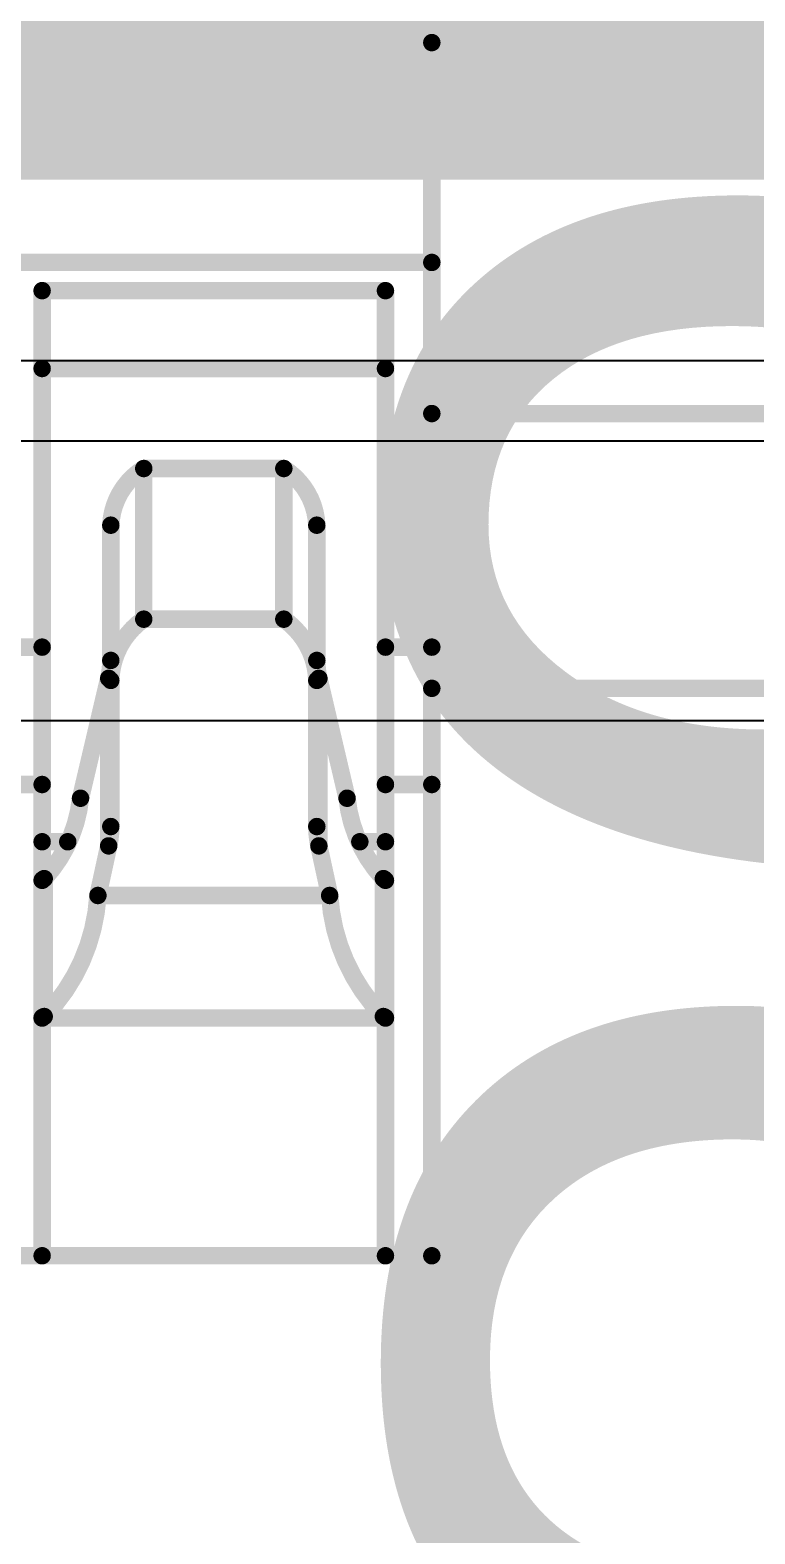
# Model space of a CAD drawing. Header units: inches. Extents: x -11 to 5433, y -4 to 5447.
# Drawn here: x 11.621 to 12.149, y 27.449 to 28.544 of the extents above; entities that cross this region are included whole.
import ezdxf

# ---------------------------------------------------------------- set-up
doc = ezdxf.new("R2010")
doc.units = ezdxf.units.IN
for name, color, linetype in [('Bottom Layer', 5, 'Continuous'), ('Bottom Overlay', 54, 'Continuous'), ('Mechanical 4', 56, 'Continuous'), ('Power', 76, 'Continuous'), ('Top Layer', 1, 'Continuous'), ('Top Paste', 8, 'Continuous'), ('Top Solder', 216, 'Continuous')]:
    doc.layers.add(name, color=color, linetype=linetype)
doc.styles.add('Arial', font='', dxfattribs={"height": 0.2})
doc.styles.get('Arial').set_extended_font_data('Arial')

# ---------------------------------------------------------------- blocks, each defined once
blk = doc.blocks.new('QTH_030_01_L_D_A_K_TR_157')
at = {"layer": 'Top Layer'}
blk.add_hatch(color=1, dxfattribs=at).paths.add_polyline_path([(0.8249996199999998, 0.32000063), (5.52500038, 0.32000063), (5.52500038, -0.32000063), (0.8249996199999998, -0.32000063)])
at = {"layer": 'Top Paste'}
blk.add_hatch(color=8, dxfattribs=at).paths.add_polyline_path([(0.8249996199999998, 0.32000063), (5.52500038, 0.32000063), (5.52500038, -0.32000063), (0.8249996199999998, -0.32000063)])
at = {"layer": 'Top Solder'}
blk.add_hatch(color=216, dxfattribs=at).paths.add_polyline_path([(0.7233996199999999, 0.42160063), (5.62660038, 0.42160063), (5.62660038, -0.42160063), (0.7233996199999999, -0.42160063)])

msp = doc.modelspace()

# ---------------------------------------------------------------- linework, layer by layer
at = {"layer": 'Bottom Layer'}
msp.add_line((10.23210044, 28.30366704), (14.78538318, 28.30366704), dxfattribs=at)
msp.add_lwpolyline([(10.13555758, 28.53674506, 0.2032, 0.2032, 0), (14.88192604, 28.53674506, 0.2032, 0.2032, 0)], format="xyseb", dxfattribs=at)
at = {"layer": 'Mechanical 4'}
for points in [[(11.5961541, 28.53494674, 0.0127, 0.0127, 0), (11.9136541, 28.53494674, 0.0127, 0.0127, 0)], [(11.9136541, 28.06494514, 0.0127, 0.0127, 0), (11.9136541, 28.53494674, 0.0127, 0.0127, 0)], [(11.5961541, 28.37494452, 0.0127, 0.0127, 0), (11.9136541, 28.37494452, 0.0127, 0.0127, 0)], [(11.62990562, 27.65194622, 0.0127, 0.0127, 0), (11.62990562, 28.35440862, 0.0127, 0.0127, 0)], [(11.62990562, 28.35440862, 0.0127, 0.0127, 0), (11.87990512, 28.35440862, 0.0127, 0.0127, 0)], [(11.87990512, 27.65194622, 0.0127, 0.0127, 0), (11.87990512, 28.35440862, 0.0127, 0.0127, 0)], [(11.62990562, 28.29773868, 0.0127, 0.0127, 0), (11.87990512, 28.29773868, 0.0127, 0.0127, 0)], [(11.9136541, 28.26494474, 0.0127, 0.0127, 0), (12.2311541, 28.26494474, 0.0127, 0.0127, 0)], [(11.67990552, 28.18369522, 0.0127, 0.0127, -0.2473774344944057), (11.7039136, 28.22494482, 0.0127, 0.0127, 0)], [(11.70391614, 28.22494482, 0.0127, 0.0127, 0), (11.8058946, 28.22494482, 0.0127, 0.0127, 0)], [(11.70391614, 28.11528286, 0.0127, 0.0127, 0), (11.70391614, 28.22494482, 0.0127, 0.0127, 0)], [(11.8058946, 28.11528286, 0.0127, 0.0127, 0), (11.8058946, 28.22494482, 0.0127, 0.0127, 0)], [(11.80589714, 28.22494482, 0.0127, 0.0127, -0.2473774344948686), (11.82990522, 28.18369522, 0.0127, 0.0127, 0)], [(11.67990552, 27.96434844, 0.0127, 0.0127, 0), (11.67990552, 28.18369522, 0.0127, 0.0127, 0)], [(11.82990522, 27.96434844, 0.0127, 0.0127, 0), (11.82990522, 28.18369522, 0.0127, 0.0127, 0)], [(11.67990552, 28.07071348, 0.0127, 0.0127, -0.2374800627721871), (11.7039136, 28.1152854, 0.0127, 0.0127, 0)], [(11.70391614, 28.11528286, 0.0127, 0.0127, 0), (11.8058946, 28.11528286, 0.0127, 0.0127, 0)], [(11.80589714, 28.1152854, 0.0127, 0.0127, -0.2374800627721868), (11.82990522, 28.07071348, 0.0127, 0.0127, 0)], [(11.5961541, 28.09494508, 0.0127, 0.0127, 0), (11.62990562, 28.09494508, 0.0127, 0.0127, 0)], [(11.87990512, 28.09494508, 0.0127, 0.0127, 0), (11.9136541, 28.09494508, 0.0127, 0.0127, 0)], [(11.67990552, 28.08525752, 0.0127, 0.0127, -0.05786385222271111), (11.6783866, 28.07223494, 0.0127, 0.0127, 0)], [(11.83142414, 28.07223494, 0.0127, 0.0127, -0.057863852222711), (11.82990522, 28.08525752, 0.0127, 0.0127, 0)], [(11.6578634, 27.9849453, 0.0127, 0.0127, 0), (11.6783866, 28.07223494, 0.0127, 0.0127, 0)], [(11.6783866, 27.95027684, 0.0127, 0.0127, 0), (11.6783866, 28.07223494, 0.0127, 0.0127, 0)], [(11.83142414, 28.07223494, 0.0127, 0.0127, 0), (11.8519448, 27.9849453, 0.0127, 0.0127, 0)], [(11.83142414, 27.95027684, 0.0127, 0.0127, 0), (11.83142414, 28.07223494, 0.0127, 0.0127, 0)], [(11.9136541, 28.06494514, 0.0127, 0.0127, 0), (12.2311541, 28.06494514, 0.0127, 0.0127, 0)], [(11.9136541, 27.65194622, 0.0127, 0.0127, 0), (11.9136541, 28.06494514, 0.0127, 0.0127, 0)], [(11.5961541, 27.99494528, 0.0127, 0.0127, 0), (11.62990562, 27.99494528, 0.0127, 0.0127, 0)], [(11.87990512, 27.99494528, 0.0127, 0.0127, 0), (11.9136541, 27.99494528, 0.0127, 0.0127, 0)], [(11.65786594, 27.98494784, 0.0127, 0.0127, -0.1625906327552088), (11.63142454, 27.92645418, 0.0127, 0.0127, 0)], [(11.8783862, 27.92645418, 0.0127, 0.0127, -0.1625906327552086), (11.8519448, 27.98494784, 0.0127, 0.0127, 0)], [(11.67990552, 27.96434844, 0.0127, 0.0127, -0.05365793627864512), (11.6783866, 27.95027684, 0.0127, 0.0127, 0)], [(11.83142414, 27.95027684, 0.0127, 0.0127, -0.05365793627864524), (11.82990522, 27.96434844, 0.0127, 0.0127, 0)], [(11.62990562, 27.95328166, 0.0127, 0.0127, 0), (11.648567, 27.95328166, 0.0127, 0.0127, 0)], [(11.67053292, 27.91417836, 0.0127, 0.0127, 0), (11.6783866, 27.95027684, 0.0127, 0.0127, 0)], [(11.83142414, 27.95027684, 0.0127, 0.0127, 0), (11.83927782, 27.91417836, 0.0127, 0.0127, 0)], [(11.86124374, 27.95328166, 0.0127, 0.0127, 0), (11.87990512, 27.95328166, 0.0127, 0.0127, 0)], [(11.62990562, 27.92521466, 0.0127, 0.0127, -0.01102176067056768), (11.62994118, 27.92530102, 0.0127, 0.0127, 0)], [(11.62994118, 27.92530102, 0.0127, 0.0127, -0.02840440602208726), (11.6299869, 27.92538992, 0.0127, 0.0127, 0)], [(11.6299869, 27.92538992, 0.0127, 0.0127, -0.03504147043388531), (11.63005294, 27.92548644, 0.0127, 0.0127, 0)], [(11.63005294, 27.92548644, 0.0127, 0.0127, -0.03231858309736949), (11.630152, 27.92559312, 0.0127, 0.0127, 0)], [(11.630152, 27.92559312, 0.0127, 0.0127, -0.02446223686181788), (11.63028916, 27.9257125, 0.0127, 0.0127, 0)], [(11.6302917, 27.92570996, 0.0127, 0.0127, -0.01372918955288735), (11.6304695, 27.92584458, 0.0127, 0.0127, 0)], [(11.6304695, 27.92584458, 0.0127, 0.0127, -0.008119992714119369), (11.63068032, 27.92598681999999, 0.0127, 0.0127, 0)], [(11.63067778, 27.92598936, 0.0127, 0.0127, -0.004820635665111384), (11.630914, 27.92613922, 0.0127, 0.0127, 0)], [(11.630914, 27.92613922, 0.0127, 0.0127, 0), (11.63142454, 27.92645418, 0.0127, 0.0127, 0)], [(11.63142454, 27.82607592, 0.0127, 0.0127, 0), (11.63142454, 27.92645418, 0.0127, 0.0127, 0)], [(11.8783862, 27.92645418, 0.0127, 0.0127, 0), (11.8786529, 27.92629415999999, 0.0127, 0.0127, 0)], [(11.8783862, 27.82607592, 0.0127, 0.0127, 0), (11.8783862, 27.92645418, 0.0127, 0.0127, 0)], [(11.8786529, 27.92629415999999, 0.0127, 0.0127, 0), (11.87891198, 27.92613414, 0.0127, 0.0127, 0)], [(11.87890944, 27.9261316, 0.0127, 0.0127, -0.00605485783720522), (11.8791482, 27.92598174, 0.0127, 0.0127, 0)], [(11.87915074, 27.92598428, 0.0127, 0.0127, -0.0107369691849566), (11.87935648, 27.92584204, 0.0127, 0.0127, 0)], [(11.87935648, 27.9258395, 0.0127, 0.0127, -0.01856237095860001), (11.87952158, 27.9257125, 0.0127, 0.0127, 0)], [(11.87952158, 27.92571504, 0.0127, 0.0127, -0.02338621051051682), (11.87964604, 27.9255982, 0.0127, 0.0127, 0)], [(11.87964604, 27.92559566, 0.0127, 0.0127, -0.0543214512073207), (11.87980606, 27.925395, 0.0127, 0.0127, 0)], [(11.8798086, 27.92539754, 0.0127, 0.0127, -0.02859688060194416), (11.87990766, 27.92521466, 0.0127, 0.0127, 0)], [(11.67053292, 27.91418089999999, 0.0127, 0.0127, -0.1798939642534223), (11.63142454, 27.82607592, 0.0127, 0.0127, 0)], [(11.67053292, 27.91417836, 0.0127, 0.0127, 0), (11.83927782, 27.91417836, 0.0127, 0.0127, 0)], [(11.8783862, 27.82607592, 0.0127, 0.0127, -0.1798939642534224), (11.83927782, 27.91418089999999, 0.0127, 0.0127, 0)], [(11.62990562, 27.82514628, 0.0127, 0.0127, -0.01323430943087629), (11.62994118, 27.82521232, 0.0127, 0.0127, 0)], [(11.62990562, 27.82494561999999, 0.0127, 0.0127, 0), (11.87990512, 27.82494561999999, 0.0127, 0.0127, 0)], [(11.62994118, 27.82521232, 0.0127, 0.0127, -0.03268862862785447), (11.6299869, 27.8252809, 0.0127, 0.0127, 0)], [(11.6299869, 27.82527582, 0.0127, 0.0127, -0.03744583010862621), (11.63005294, 27.82534948, 0.0127, 0.0127, 0)], [(11.63005294, 27.82534948, 0.0127, 0.0127, -0.0318812047521757), (11.630152, 27.82542822, 0.0127, 0.0127, 0)], [(11.63014946, 27.82543076, 0.0127, 0.0127, -0.02261994766114903), (11.63028916, 27.8255222, 0.0127, 0.0127, 0)], [(11.63028916, 27.82551966, 0.0127, 0.0127, -0.01220889243166016), (11.63046696, 27.82561872, 0.0127, 0.0127, 0)], [(11.63046696, 27.82561872, 0.0127, 0.0127, -0.007070305402933151), (11.63067778, 27.8257254, 0.0127, 0.0127, 0)], [(11.63067778, 27.8257254, 0.0127, 0.0127, 0), (11.630914, 27.8258397, 0.0127, 0.0127, 0)], [(11.630914, 27.8258397, 0.0127, 0.0127, 0), (11.63142454, 27.82607592, 0.0127, 0.0127, 0)], [(11.8783862, 27.82607592, 0.0127, 0.0127, 0), (11.8786529, 27.825954, 0.0127, 0.0127, 0)], [(11.8786529, 27.825954, 0.0127, 0.0127, 0), (11.87891198, 27.82583716, 0.0127, 0.0127, 0)], [(11.87891198, 27.82583716, 0.0127, 0.0127, -0.005205334039839741), (11.87915074, 27.8257254, 0.0127, 0.0127, 0)], [(11.8791482, 27.82572286, 0.0127, 0.0127, -0.009375622352457789), (11.87935394, 27.82561618, 0.0127, 0.0127, 0)], [(11.87935394, 27.82561618, 0.0127, 0.0127, -0.01668702490825439), (11.87952158, 27.82551966, 0.0127, 0.0127, 0)], [(11.87952158, 27.82551966, 0.0127, 0.0127, -0.02199391692791018), (11.87964604, 27.8254333, 0.0127, 0.0127, 0)], [(11.8796435, 27.8254333, 0.0127, 0.0127, -0.02675089189685459), (11.87973748, 27.82535456, 0.0127, 0.0127, 0)], [(11.87974002, 27.82535456, 0.0127, 0.0127, -0.02828763816001666), (11.8798086, 27.82528344, 0.0127, 0.0127, 0)], [(11.8798086, 27.82528344, 0.0127, 0.0127, -0.03260546149073628), (11.87990512, 27.82514628, 0.0127, 0.0127, 0)], [(11.5961541, 27.65194622, 0.0127, 0.0127, 0), (11.9136541, 27.65194622, 0.0127, 0.0127, 0)]]:
    msp.add_lwpolyline(points, format="xyseb", dxfattribs=at)
for points in [[(11.9104791, 28.53494674, 0.00635, 0.00635, 1), (11.9168291, 28.53494674, 0.00635, 0.00635, 1)], [(11.9104791, 28.53494674, 0.00635, 0.00635, 1), (11.9168291, 28.53494674, 0.00635, 0.00635, 1)], [(11.9104791, 28.37494452, 0.00635, 0.00635, 1), (11.9168291, 28.37494452, 0.00635, 0.00635, 1)], [(11.62673062, 28.35440862, 0.00635, 0.00635, 1), (11.63308062, 28.35440862, 0.00635, 0.00635, 1)], [(11.62673062, 28.35440862, 0.00635, 0.00635, 1), (11.63308062, 28.35440862, 0.00635, 0.00635, 1)], [(11.87673012, 28.35440862, 0.00635, 0.00635, 1), (11.88308012, 28.35440862, 0.00635, 0.00635, 1)], [(11.87673012, 28.35440862, 0.00635, 0.00635, 1), (11.88308012, 28.35440862, 0.00635, 0.00635, 1)], [(11.62673062, 28.29773868, 0.00635, 0.00635, 1), (11.63308062, 28.29773868, 0.00635, 0.00635, 1)], [(11.87673012, 28.29773868, 0.00635, 0.00635, 1), (11.88308012, 28.29773868, 0.00635, 0.00635, 1)], [(11.9104791, 28.26494474, 0.00635, 0.00635, 1), (11.9168291, 28.26494474, 0.00635, 0.00635, 1)], [(11.7007386, 28.22494482, 0.00635, 0.00635, 1), (11.7070886, 28.22494482, 0.00635, 0.00635, 1)], [(11.70074114, 28.22494482, 0.00635, 0.00635, 1), (11.70709114, 28.22494482, 0.00635, 0.00635, 1)], [(11.70074114, 28.22494482, 0.00635, 0.00635, 1), (11.70709114, 28.22494482, 0.00635, 0.00635, 1)], [(11.8027196, 28.22494482, 0.00635, 0.00635, 1), (11.8090696, 28.22494482, 0.00635, 0.00635, 1)], [(11.8027196, 28.22494482, 0.00635, 0.00635, 1), (11.8090696, 28.22494482, 0.00635, 0.00635, 1)], [(11.80272214, 28.22494482, 0.00635, 0.00635, 1), (11.80907214, 28.22494482, 0.00635, 0.00635, 1)], [(11.67673052, 28.18369522, 0.00635, 0.00635, 1), (11.68308052, 28.18369522, 0.00635, 0.00635, 1)], [(11.67673052, 28.18369522, 0.00635, 0.00635, 1), (11.68308052, 28.18369522, 0.00635, 0.00635, 1)], [(11.82673022, 28.18369522, 0.00635, 0.00635, 1), (11.83308022, 28.18369522, 0.00635, 0.00635, 1)], [(11.82673022, 28.18369522, 0.00635, 0.00635, 1), (11.83308022, 28.18369522, 0.00635, 0.00635, 1)], [(11.7007386, 28.1152854, 0.00635, 0.00635, 1), (11.7070886, 28.1152854, 0.00635, 0.00635, 1)], [(11.70074114, 28.11528286, 0.00635, 0.00635, 1), (11.70709114, 28.11528286, 0.00635, 0.00635, 1)], [(11.70074114, 28.11528286, 0.00635, 0.00635, 1), (11.70709114, 28.11528286, 0.00635, 0.00635, 1)], [(11.8027196, 28.11528286, 0.00635, 0.00635, 1), (11.8090696, 28.11528286, 0.00635, 0.00635, 1)], [(11.8027196, 28.11528286, 0.00635, 0.00635, 1), (11.8090696, 28.11528286, 0.00635, 0.00635, 1)], [(11.80272214, 28.1152854, 0.00635, 0.00635, 1), (11.80907214, 28.1152854, 0.00635, 0.00635, 1)], [(11.62673062, 28.09494508, 0.00635, 0.00635, 1), (11.63308062, 28.09494508, 0.00635, 0.00635, 1)], [(11.87673012, 28.09494508, 0.00635, 0.00635, 1), (11.88308012, 28.09494508, 0.00635, 0.00635, 1)], [(11.9104791, 28.09494508, 0.00635, 0.00635, 1), (11.9168291, 28.09494508, 0.00635, 0.00635, 1)], [(11.67673052, 28.08525752, 0.00635, 0.00635, 1), (11.68308052, 28.08525752, 0.00635, 0.00635, 1)], [(11.82673022, 28.08525752, 0.00635, 0.00635, 1), (11.83308022, 28.08525752, 0.00635, 0.00635, 1)], [(11.6752116, 28.07223494, 0.00635, 0.00635, 1), (11.6815616, 28.07223494, 0.00635, 0.00635, 1)], [(11.6752116, 28.07223494, 0.00635, 0.00635, 1), (11.6815616, 28.07223494, 0.00635, 0.00635, 1)], [(11.6752116, 28.07223494, 0.00635, 0.00635, 1), (11.6815616, 28.07223494, 0.00635, 0.00635, 1)], [(11.67673052, 28.07071348, 0.00635, 0.00635, 1), (11.68308052, 28.07071348, 0.00635, 0.00635, 1)], [(11.82673022, 28.07071348, 0.00635, 0.00635, 1), (11.83308022, 28.07071348, 0.00635, 0.00635, 1)], [(11.82824914, 28.07223494, 0.00635, 0.00635, 1), (11.83459914, 28.07223494, 0.00635, 0.00635, 1)], [(11.82824914, 28.07223494, 0.00635, 0.00635, 1), (11.83459914, 28.07223494, 0.00635, 0.00635, 1)], [(11.82824914, 28.07223494, 0.00635, 0.00635, 1), (11.83459914, 28.07223494, 0.00635, 0.00635, 1)], [(11.9104791, 28.06494514, 0.00635, 0.00635, 1), (11.9168291, 28.06494514, 0.00635, 0.00635, 1)], [(11.9104791, 28.06494514, 0.00635, 0.00635, 1), (11.9168291, 28.06494514, 0.00635, 0.00635, 1)], [(11.9104791, 28.06494514, 0.00635, 0.00635, 1), (11.9168291, 28.06494514, 0.00635, 0.00635, 1)], [(11.62673062, 27.99494528, 0.00635, 0.00635, 1), (11.63308062, 27.99494528, 0.00635, 0.00635, 1)], [(11.87673012, 27.99494528, 0.00635, 0.00635, 1), (11.88308012, 27.99494528, 0.00635, 0.00635, 1)], [(11.9104791, 27.99494528, 0.00635, 0.00635, 1), (11.9168291, 27.99494528, 0.00635, 0.00635, 1)], [(11.6546884, 27.9849453, 0.00635, 0.00635, 1), (11.6610384, 27.9849453, 0.00635, 0.00635, 1)], [(11.65469094, 27.98494784, 0.00635, 0.00635, 1), (11.66104094, 27.98494784, 0.00635, 0.00635, 1)], [(11.8487698, 27.98494784, 0.00635, 0.00635, 1), (11.8551198, 27.98494784, 0.00635, 0.00635, 1)], [(11.8487698, 27.9849453, 0.00635, 0.00635, 1), (11.8551198, 27.9849453, 0.00635, 0.00635, 1)], [(11.67673052, 27.96434844, 0.00635, 0.00635, 1), (11.68308052, 27.96434844, 0.00635, 0.00635, 1)], [(11.67673052, 27.96434844, 0.00635, 0.00635, 1), (11.68308052, 27.96434844, 0.00635, 0.00635, 1)], [(11.82673022, 27.96434844, 0.00635, 0.00635, 1), (11.83308022, 27.96434844, 0.00635, 0.00635, 1)], [(11.82673022, 27.96434844, 0.00635, 0.00635, 1), (11.83308022, 27.96434844, 0.00635, 0.00635, 1)], [(11.62673062, 27.95328166, 0.00635, 0.00635, 1), (11.63308062, 27.95328166, 0.00635, 0.00635, 1)], [(11.645392, 27.95328166, 0.00635, 0.00635, 1), (11.651742, 27.95328166, 0.00635, 0.00635, 1)], [(11.6752116, 27.95027684, 0.00635, 0.00635, 1), (11.6815616, 27.95027684, 0.00635, 0.00635, 1)], [(11.6752116, 27.95027684, 0.00635, 0.00635, 1), (11.6815616, 27.95027684, 0.00635, 0.00635, 1)], [(11.6752116, 27.95027684, 0.00635, 0.00635, 1), (11.6815616, 27.95027684, 0.00635, 0.00635, 1)], [(11.82824914, 27.95027684, 0.00635, 0.00635, 1), (11.83459914, 27.95027684, 0.00635, 0.00635, 1)], [(11.82824914, 27.95027684, 0.00635, 0.00635, 1), (11.83459914, 27.95027684, 0.00635, 0.00635, 1)], [(11.82824914, 27.95027684, 0.00635, 0.00635, 1), (11.83459914, 27.95027684, 0.00635, 0.00635, 1)], [(11.85806874, 27.95328166, 0.00635, 0.00635, 1), (11.86441874, 27.95328166, 0.00635, 0.00635, 1)], [(11.87673012, 27.95328166, 0.00635, 0.00635, 1), (11.88308012, 27.95328166, 0.00635, 0.00635, 1)], [(11.62673062, 27.92521466, 0.00635, 0.00635, 1), (11.63308062, 27.92521466, 0.00635, 0.00635, 1)], [(11.62676618, 27.92530102, 0.00635, 0.00635, 1), (11.63311618, 27.92530102, 0.00635, 0.00635, 1)], [(11.62676618, 27.92530102, 0.00635, 0.00635, 1), (11.63311618, 27.92530102, 0.00635, 0.00635, 1)], [(11.6268119, 27.92538992, 0.00635, 0.00635, 1), (11.6331619, 27.92538992, 0.00635, 0.00635, 1)], [(11.6268119, 27.92538992, 0.00635, 0.00635, 1), (11.6331619, 27.92538992, 0.00635, 0.00635, 1)], [(11.62687794, 27.92548644, 0.00635, 0.00635, 1), (11.63322794, 27.92548644, 0.00635, 0.00635, 1)], [(11.62687794, 27.92548644, 0.00635, 0.00635, 1), (11.63322794, 27.92548644, 0.00635, 0.00635, 1)], [(11.626977, 27.92559312, 0.00635, 0.00635, 1), (11.633327, 27.92559312, 0.00635, 0.00635, 1)], [(11.626977, 27.92559312, 0.00635, 0.00635, 1), (11.633327, 27.92559312, 0.00635, 0.00635, 1)], [(11.62711416, 27.9257125, 0.00635, 0.00635, 1), (11.63346416, 27.9257125, 0.00635, 0.00635, 1)], [(11.6271167, 27.92570996, 0.00635, 0.00635, 1), (11.6334667, 27.92570996, 0.00635, 0.00635, 1)], [(11.6272945, 27.92584458, 0.00635, 0.00635, 1), (11.6336445, 27.92584458, 0.00635, 0.00635, 1)], [(11.6272945, 27.92584458, 0.00635, 0.00635, 1), (11.6336445, 27.92584458, 0.00635, 0.00635, 1)], [(11.62750278, 27.92598936, 0.00635, 0.00635, 1), (11.63385278, 27.92598936, 0.00635, 0.00635, 1)], [(11.62750532, 27.92598681999999, 0.00635, 0.00635, 1), (11.63385532, 27.92598681999999, 0.00635, 0.00635, 1)], [(11.627739, 27.92613922, 0.00635, 0.00635, 1), (11.634089, 27.92613922, 0.00635, 0.00635, 1)], [(11.627739, 27.92613922, 0.00635, 0.00635, 1), (11.634089, 27.92613922, 0.00635, 0.00635, 1)], [(11.62824954, 27.92645418, 0.00635, 0.00635, 1), (11.63459954, 27.92645418, 0.00635, 0.00635, 1)], [(11.62824954, 27.92645418, 0.00635, 0.00635, 1), (11.63459954, 27.92645418, 0.00635, 0.00635, 1)], [(11.62824954, 27.92645418, 0.00635, 0.00635, 1), (11.63459954, 27.92645418, 0.00635, 0.00635, 1)], [(11.8752112, 27.92645418, 0.00635, 0.00635, 1), (11.8815612, 27.92645418, 0.00635, 0.00635, 1)], [(11.8752112, 27.92645418, 0.00635, 0.00635, 1), (11.8815612, 27.92645418, 0.00635, 0.00635, 1)], [(11.8752112, 27.92645418, 0.00635, 0.00635, 1), (11.8815612, 27.92645418, 0.00635, 0.00635, 1)], [(11.8754779, 27.92629415999999, 0.00635, 0.00635, 1), (11.8818279, 27.92629415999999, 0.00635, 0.00635, 1)], [(11.8754779, 27.92629415999999, 0.00635, 0.00635, 1), (11.8818279, 27.92629415999999, 0.00635, 0.00635, 1)], [(11.87573444, 27.9261316, 0.00635, 0.00635, 1), (11.88208444, 27.9261316, 0.00635, 0.00635, 1)], [(11.87573698, 27.92613414, 0.00635, 0.00635, 1), (11.88208698, 27.92613414, 0.00635, 0.00635, 1)], [(11.8759732, 27.92598174, 0.00635, 0.00635, 1), (11.8823232, 27.92598174, 0.00635, 0.00635, 1)], [(11.87597574, 27.92598428, 0.00635, 0.00635, 1), (11.88232574, 27.92598428, 0.00635, 0.00635, 1)], [(11.87618148, 27.92584204, 0.00635, 0.00635, 1), (11.88253148, 27.92584204, 0.00635, 0.00635, 1)], [(11.87618148, 27.9258395, 0.00635, 0.00635, 1), (11.88253148, 27.9258395, 0.00635, 0.00635, 1)], [(11.87634658, 27.92571504, 0.00635, 0.00635, 1), (11.88269658, 27.92571504, 0.00635, 0.00635, 1)], [(11.87634658, 27.9257125, 0.00635, 0.00635, 1), (11.88269658, 27.9257125, 0.00635, 0.00635, 1)], [(11.87647104, 27.9255982, 0.00635, 0.00635, 1), (11.88282104, 27.9255982, 0.00635, 0.00635, 1)], [(11.87647104, 27.92559566, 0.00635, 0.00635, 1), (11.88282104, 27.92559566, 0.00635, 0.00635, 1)], [(11.87663106, 27.925395, 0.00635, 0.00635, 1), (11.88298106, 27.925395, 0.00635, 0.00635, 1)], [(11.8766336, 27.92539754, 0.00635, 0.00635, 1), (11.8829836, 27.92539754, 0.00635, 0.00635, 1)], [(11.87673266, 27.92521466, 0.00635, 0.00635, 1), (11.88308266, 27.92521466, 0.00635, 0.00635, 1)], [(11.66735792, 27.91418089999999, 0.00635, 0.00635, 1), (11.67370792, 27.91418089999999, 0.00635, 0.00635, 1)], [(11.66735792, 27.91417836, 0.00635, 0.00635, 1), (11.67370792, 27.91417836, 0.00635, 0.00635, 1)], [(11.66735792, 27.91417836, 0.00635, 0.00635, 1), (11.67370792, 27.91417836, 0.00635, 0.00635, 1)], [(11.83610282, 27.91418089999999, 0.00635, 0.00635, 1), (11.84245282, 27.91418089999999, 0.00635, 0.00635, 1)], [(11.83610282, 27.91417836, 0.00635, 0.00635, 1), (11.84245282, 27.91417836, 0.00635, 0.00635, 1)], [(11.83610282, 27.91417836, 0.00635, 0.00635, 1), (11.84245282, 27.91417836, 0.00635, 0.00635, 1)], [(11.62673062, 27.82514628, 0.00635, 0.00635, 1), (11.63308062, 27.82514628, 0.00635, 0.00635, 1)], [(11.62673062, 27.82494561999999, 0.00635, 0.00635, 1), (11.63308062, 27.82494561999999, 0.00635, 0.00635, 1)], [(11.62676618, 27.82521232, 0.00635, 0.00635, 1), (11.63311618, 27.82521232, 0.00635, 0.00635, 1)], [(11.62676618, 27.82521232, 0.00635, 0.00635, 1), (11.63311618, 27.82521232, 0.00635, 0.00635, 1)], [(11.6268119, 27.8252809, 0.00635, 0.00635, 1), (11.6331619, 27.8252809, 0.00635, 0.00635, 1)], [(11.6268119, 27.82527582, 0.00635, 0.00635, 1), (11.6331619, 27.82527582, 0.00635, 0.00635, 1)], [(11.62687794, 27.82534948, 0.00635, 0.00635, 1), (11.63322794, 27.82534948, 0.00635, 0.00635, 1)], [(11.62687794, 27.82534948, 0.00635, 0.00635, 1), (11.63322794, 27.82534948, 0.00635, 0.00635, 1)], [(11.62697446, 27.82543076, 0.00635, 0.00635, 1), (11.63332446, 27.82543076, 0.00635, 0.00635, 1)], [(11.626977, 27.82542822, 0.00635, 0.00635, 1), (11.633327, 27.82542822, 0.00635, 0.00635, 1)], [(11.62711416, 27.8255222, 0.00635, 0.00635, 1), (11.63346416, 27.8255222, 0.00635, 0.00635, 1)], [(11.62711416, 27.82551966, 0.00635, 0.00635, 1), (11.63346416, 27.82551966, 0.00635, 0.00635, 1)], [(11.62729196, 27.82561872, 0.00635, 0.00635, 1), (11.63364196, 27.82561872, 0.00635, 0.00635, 1)], [(11.62729196, 27.82561872, 0.00635, 0.00635, 1), (11.63364196, 27.82561872, 0.00635, 0.00635, 1)], [(11.62750278, 27.8257254, 0.00635, 0.00635, 1), (11.63385278, 27.8257254, 0.00635, 0.00635, 1)], [(11.62750278, 27.8257254, 0.00635, 0.00635, 1), (11.63385278, 27.8257254, 0.00635, 0.00635, 1)], [(11.627739, 27.8258397, 0.00635, 0.00635, 1), (11.634089, 27.8258397, 0.00635, 0.00635, 1)], [(11.627739, 27.8258397, 0.00635, 0.00635, 1), (11.634089, 27.8258397, 0.00635, 0.00635, 1)], [(11.62824954, 27.82607592, 0.00635, 0.00635, 1), (11.63459954, 27.82607592, 0.00635, 0.00635, 1)], [(11.62824954, 27.82607592, 0.00635, 0.00635, 1), (11.63459954, 27.82607592, 0.00635, 0.00635, 1)], [(11.62824954, 27.82607592, 0.00635, 0.00635, 1), (11.63459954, 27.82607592, 0.00635, 0.00635, 1)], [(11.8752112, 27.82607592, 0.00635, 0.00635, 1), (11.8815612, 27.82607592, 0.00635, 0.00635, 1)], [(11.8752112, 27.82607592, 0.00635, 0.00635, 1), (11.8815612, 27.82607592, 0.00635, 0.00635, 1)], [(11.8752112, 27.82607592, 0.00635, 0.00635, 1), (11.8815612, 27.82607592, 0.00635, 0.00635, 1)], [(11.8754779, 27.825954, 0.00635, 0.00635, 1), (11.8818279, 27.825954, 0.00635, 0.00635, 1)], [(11.8754779, 27.825954, 0.00635, 0.00635, 1), (11.8818279, 27.825954, 0.00635, 0.00635, 1)], [(11.87573698, 27.82583716, 0.00635, 0.00635, 1), (11.88208698, 27.82583716, 0.00635, 0.00635, 1)], [(11.87573698, 27.82583716, 0.00635, 0.00635, 1), (11.88208698, 27.82583716, 0.00635, 0.00635, 1)], [(11.8759732, 27.82572286, 0.00635, 0.00635, 1), (11.8823232, 27.82572286, 0.00635, 0.00635, 1)], [(11.87597574, 27.8257254, 0.00635, 0.00635, 1), (11.88232574, 27.8257254, 0.00635, 0.00635, 1)], [(11.87617894, 27.82561618, 0.00635, 0.00635, 1), (11.88252894, 27.82561618, 0.00635, 0.00635, 1)], [(11.87617894, 27.82561618, 0.00635, 0.00635, 1), (11.88252894, 27.82561618, 0.00635, 0.00635, 1)], [(11.87634658, 27.82551966, 0.00635, 0.00635, 1), (11.88269658, 27.82551966, 0.00635, 0.00635, 1)], [(11.87634658, 27.82551966, 0.00635, 0.00635, 1), (11.88269658, 27.82551966, 0.00635, 0.00635, 1)], [(11.8764685, 27.8254333, 0.00635, 0.00635, 1), (11.8828185, 27.8254333, 0.00635, 0.00635, 1)], [(11.87647104, 27.8254333, 0.00635, 0.00635, 1), (11.88282104, 27.8254333, 0.00635, 0.00635, 1)], [(11.87656248, 27.82535456, 0.00635, 0.00635, 1), (11.88291248, 27.82535456, 0.00635, 0.00635, 1)], [(11.87656502, 27.82535456, 0.00635, 0.00635, 1), (11.88291502, 27.82535456, 0.00635, 0.00635, 1)], [(11.8766336, 27.82528344, 0.00635, 0.00635, 1), (11.8829836, 27.82528344, 0.00635, 0.00635, 1)], [(11.8766336, 27.82528344, 0.00635, 0.00635, 1), (11.8829836, 27.82528344, 0.00635, 0.00635, 1)], [(11.87673012, 27.82514628, 0.00635, 0.00635, 1), (11.88308012, 27.82514628, 0.00635, 0.00635, 1)], [(11.87673012, 27.82494561999999, 0.00635, 0.00635, 1), (11.88308012, 27.82494561999999, 0.00635, 0.00635, 1)], [(11.62673062, 27.65194622, 0.00635, 0.00635, 1), (11.63308062, 27.65194622, 0.00635, 0.00635, 1)], [(11.87673012, 27.65194622, 0.00635, 0.00635, 1), (11.88308012, 27.65194622, 0.00635, 0.00635, 1)], [(11.9104791, 27.65194622, 0.00635, 0.00635, 1), (11.9168291, 27.65194622, 0.00635, 0.00635, 1)], [(11.9104791, 27.65194622, 0.00635, 0.00635, 1), (11.9168291, 27.65194622, 0.00635, 0.00635, 1)]]:
    msp.add_lwpolyline(points, format="xyseb", close=True, dxfattribs=at)
at = {"layer": 'Power'}
for p, q in [((18.0055139, 28.2448), (10.8110528, 28.2448)), ((10.95566008, 28.0416), (17.85431786, 28.0416))]:
    msp.add_line(p, q, dxfattribs=at)

# ---------------------------------------------------------------- block references
at = {"rotation": 180}
msp.add_blockref('QTH_030_01_L_D_A_K_TR_157', (15.3105993, 28.85674696), dxfattribs=at)

# ---------------------------------------------------------------- texts
at = {"layer": 'Bottom Overlay', "style": 'Arial', "text_generation_flag": 2}
msp.add_text('R56', height=0.7619999999999999, rotation=270, dxfattribs=at).set_placement((11.88732446, 26.5179302))

doc.saveas('drawing.dxf')
